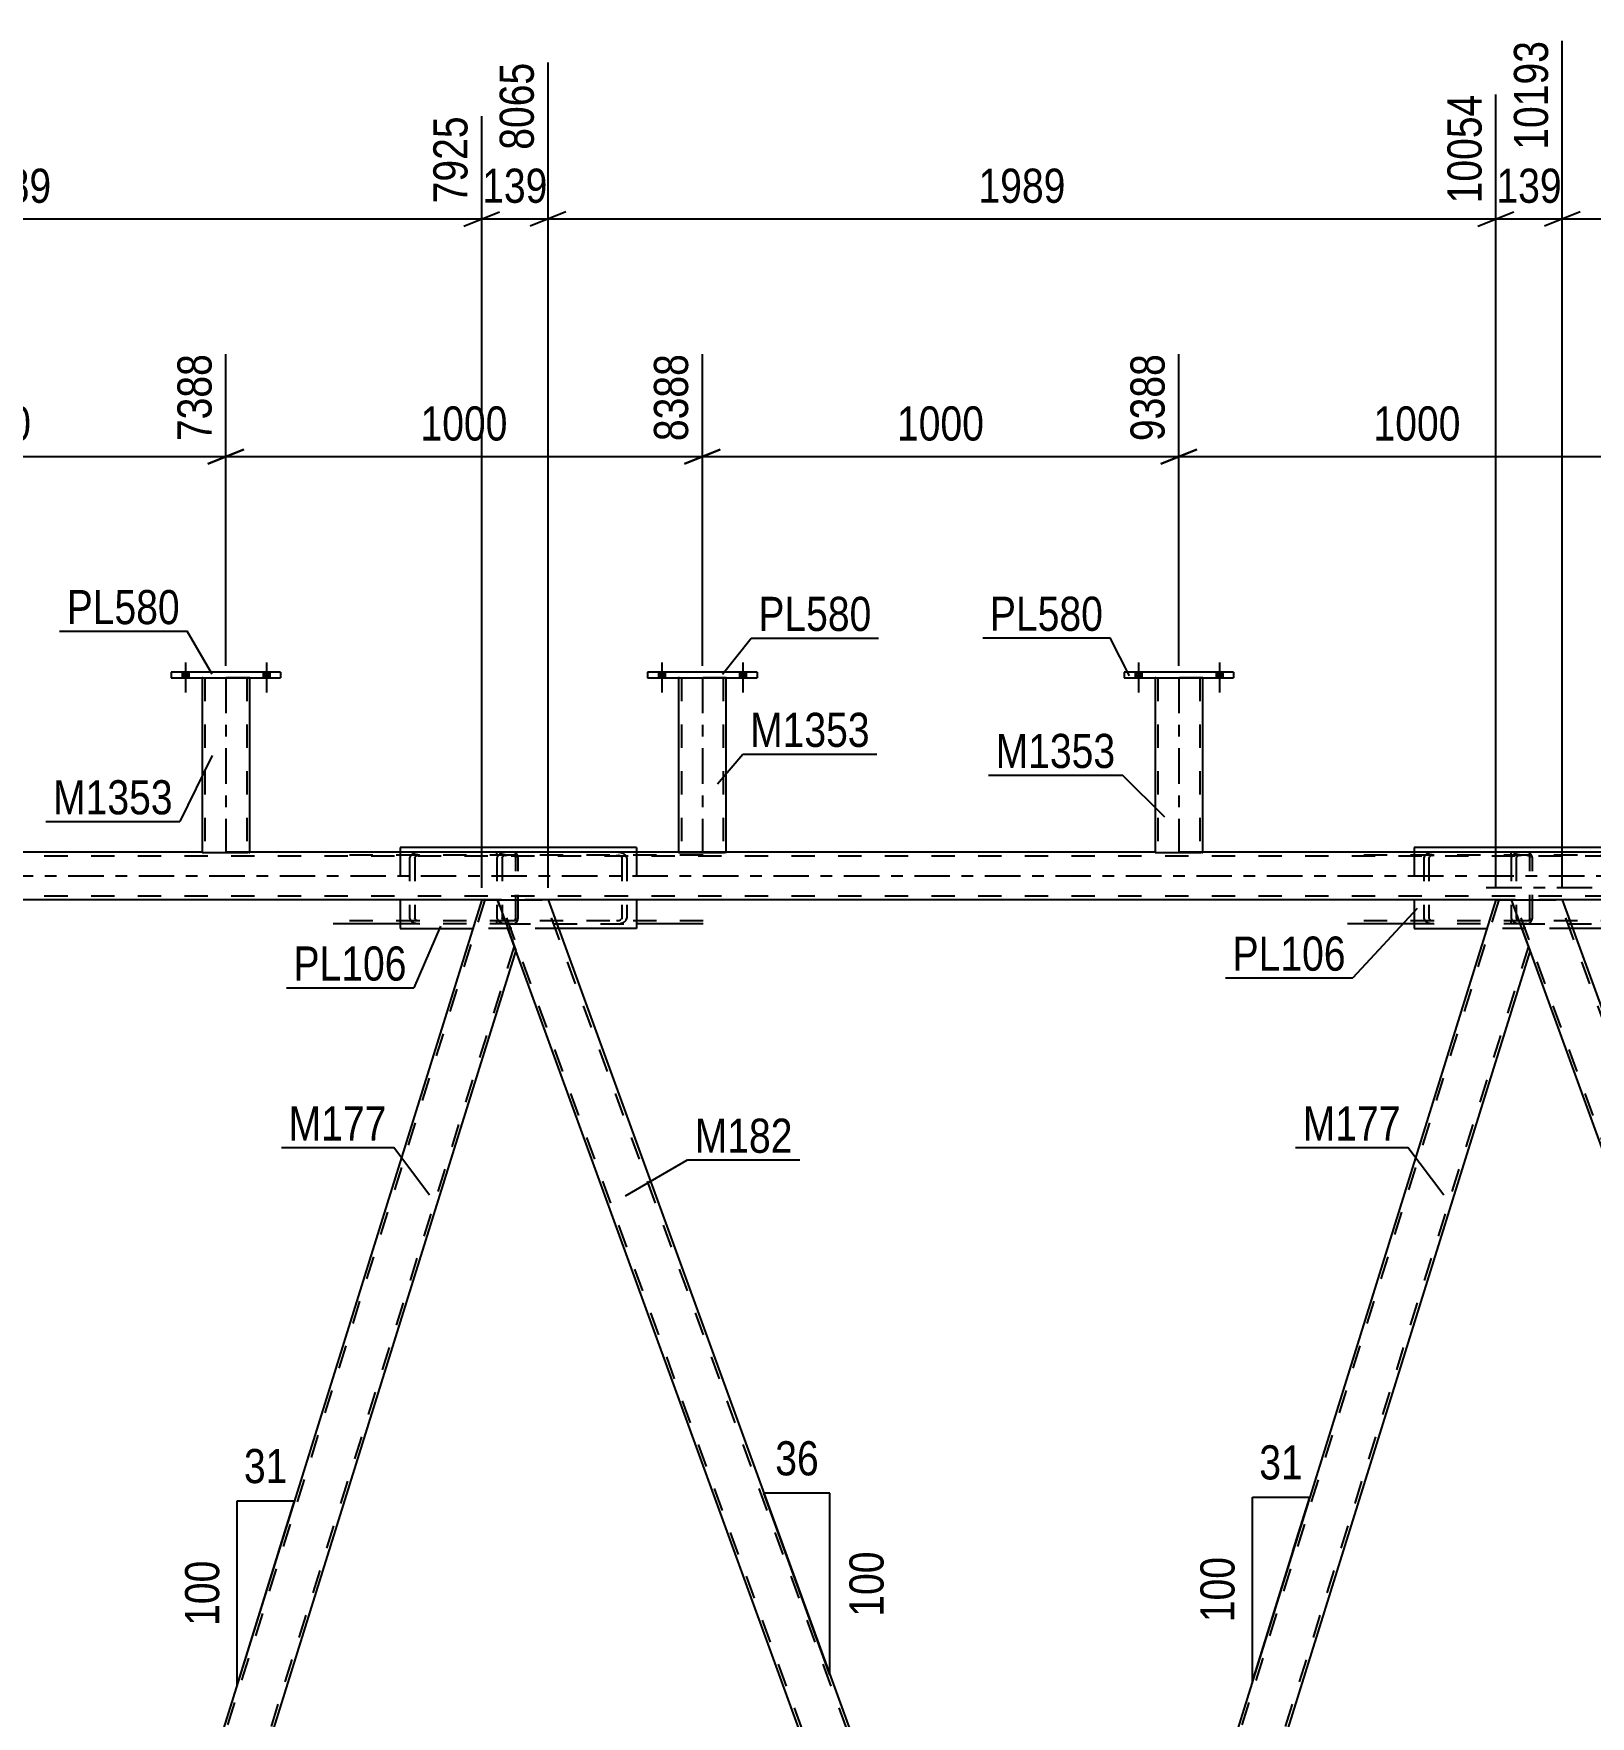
# Model space of a CAD drawing. Header units: millimetres. Extents: x -832 to 357, y -842 to -1.
# Drawn here: x -519.7 to -389, y -722.4 to -581.2 of the extents above; entities that cross this region are included whole.
import ezdxf

# ---------------------------------------------------------------- set-up
doc = ezdxf.new("R2010")
doc.units = ezdxf.units.MM
doc.linetypes.add('DXK_LINE_DOT2', pattern=[3.9198, 1.9599, -1.9599])
doc.linetypes.add('DXK_LINE_DOT3', pattern=[5.9187, 2.979, -0.9799, 0.9799, -0.9799])
doc.styles.add('Arial Narrow', font='ARIALN.TTF', dxfattribs={"height": 0.2})

# ---------------------------------------------------------------- blocks, each defined once
blk = doc.blocks.new('Part-570388851-6454 - 6452')
at = {"color": 7, "linetype": 'DXK_LINE_DOT2'}
for p, q in [((-479.44, -649.92), (-494.54, -649.92)), ((-479.44, -650.16), (-494.54, -650.16)), ((-488.06, -650.22), (-488.13, -650.4)), ((-488.13, -650.4), (-488.13, -655.44)), ((-487.69, -650.4), (-487.66, -650.31)), ((-487.69, -650.4), (-487.69, -655.44)), ((-487.26, -649.92), (-487.59, -649.96)), ((-487.42, -650.18), (-487.26, -650.16)), ((-480.8, -650.16), (-480.8, -649.92)), ((-479.28, -649.96), (-479.44, -649.92)), ((-479.44, -650.16), (-479.36, -650.18)), ((-479.36, -650.18), (-479.29, -650.23)), ((-479.29, -650.23), (-479.24, -650.31)), ((-479.13, -650.06), (-479.28, -649.96)), ((-479.24, -650.31), (-479.22, -650.4)), ((-479.22, -655.44), (-479.22, -650.4)), ((-479.04, -650.22), (-479.13, -650.06)), ((-479.01, -650.4), (-479.04, -650.22)), ((-479.01, -655.44), (-479.01, -650.4)), ((-479.44, -655.68), (-494.54, -655.68)), ((-479.44, -655.92), (-488.93, -655.92)), ((-488.13, -655.44), (-488.06, -655.63)), ((-487.66, -655.54), (-487.69, -655.44)), ((-487.59, -655.89), (-487.26, -655.92)), ((-487.26, -655.68), (-487.42, -655.67)), ((-480.8, -655.92), (-480.8, -655.68)), ((-479.36, -655.67), (-479.44, -655.68)), ((-479.44, -655.92), (-479.28, -655.89)), ((-479.29, -655.61), (-479.36, -655.67)), ((-479.24, -655.54), (-479.29, -655.61)), ((-479.28, -655.89), (-479.13, -655.78)), ((-479.22, -655.44), (-479.24, -655.54)), ((-479.13, -655.78), (-479.04, -655.63)), ((-479.04, -655.63), (-479.01, -655.44))]:
    blk.add_line(p, q, dxfattribs=at)
at = {"color": 2, "linetype": 'Continuous'}
blk.add_line((-488.93, -655.92), (-494.54, -655.92), dxfattribs=at)
at = {"color": 7, "linetype": 'DXK_LINE_DOT2'}
for centre, radius, start, end in [((-487.45, -650.77), 0.817, 99.5223, 138.0732), ((-487.36, -650.59), 0.408, 99.5223, 138.0732), ((-487.45, -655.08), 0.817, 221.9269, 260.4778), ((-487.36, -655.26), 0.408, 221.9269, 260.4778)]:
    blk.add_arc(centre, radius, start, end, dxfattribs=at)
blk = doc.blocks.new('Part-570388851-6491 - 6452')
at = {"color": 2, "linetype": 'Continuous'}
for p, q in [((-395.62, -653.92), (-395.58, -653.92)), ((-395.58, -653.92), (-391.87, -653.92)), ((-391.36, -653.92), (-391.87, -653.92)), ((-391.36, -653.92), (-348.51, -771.67)), ((-351.5, -775.14), (-394.07, -658.17))]:
    blk.add_line(p, q, dxfattribs=at)
at = {"color": 7, "linetype": 'DXK_LINE_DOT2'}
for p, q in [((-394.07, -658.17), (-395.62, -653.92)), ((-351.24, -775.14), (-395.36, -653.92)), ((-347.5, -775.14), (-391.62, -653.92)), ((-391.4, -653.92), (-391.51, -653.92)), ((-391.36, -653.92), (-391.4, -653.92)), ((-347.24, -775.14), (-348.51, -771.67)), ((-351.5, -775.14), (-347.24, -775.14))]:
    blk.add_line(p, q, dxfattribs=at)
blk = doc.blocks.new('Part-570388851-6505 - 6452')
at = {"color": 2, "linetype": 'Continuous'}
for p, q in [((-482.07, -653.92), (-518.77, -771.67)), ((-482.07, -653.92), (-482.03, -653.92)), ((-482.03, -653.92), (-480.75, -653.92)), ((-480.75, -653.92), (-479.21, -658.17)), ((-479.21, -658.17), (-515.67, -775.14)), ((-517.51, -775.14), (-518.77, -771.67))]:
    blk.add_line(p, q, dxfattribs=at)
at = {"color": 7, "linetype": 'DXK_LINE_DOT2'}
for p, q in [((-481.82, -653.92), (-518.64, -772.05)), ((-479.34, -657.8), (-515.92, -775.14)), ((-515.67, -775.14), (-517.51, -775.14))]:
    blk.add_line(p, q, dxfattribs=at)
blk = doc.blocks.new('Part-570388851-6510 - 6452')
at = {"color": 2, "linetype": 'Continuous'}
for p, q in [((-480.75, -653.92), (-480.72, -653.92)), ((-480.72, -653.92), (-477.01, -653.92)), ((-476.5, -653.92), (-477.01, -653.92)), ((-476.5, -653.92), (-433.64, -771.67)), ((-436.63, -775.14), (-479.21, -658.17))]:
    blk.add_line(p, q, dxfattribs=at)
at = {"color": 7, "linetype": 'DXK_LINE_DOT2'}
for p, q in [((-479.21, -658.17), (-480.75, -653.92)), ((-436.38, -775.14), (-480.5, -653.92)), ((-432.63, -775.14), (-476.75, -653.92)), ((-476.54, -653.92), (-476.65, -653.92)), ((-476.5, -653.92), (-476.54, -653.92)), ((-432.38, -775.14), (-433.64, -771.67)), ((-436.63, -775.14), (-432.38, -775.14))]:
    blk.add_line(p, q, dxfattribs=at)
blk = doc.blocks.new('Part-570388851-6515 - 6452')
at = {"color": 2, "linetype": 'Continuous'}
for p, q in [((-396.94, -653.92), (-433.64, -771.67)), ((-396.94, -653.92), (-396.9, -653.92)), ((-396.9, -653.92), (-395.62, -653.92)), ((-394.34, -657.43), (-395.62, -653.92)), ((-394.07, -658.17), (-394.34, -657.43)), ((-394.07, -658.17), (-430.53, -775.14)), ((-432.38, -775.14), (-433.64, -771.67))]:
    blk.add_line(p, q, dxfattribs=at)
at = {"color": 7, "linetype": 'DXK_LINE_DOT2'}
for p, q in [((-396.69, -653.92), (-433.5, -772.05)), ((-394.21, -657.8), (-430.78, -775.14)), ((-394.07, -658.17), (-394.24, -657.71)), ((-430.53, -775.14), (-432.38, -775.14))]:
    blk.add_line(p, q, dxfattribs=at)
blk = doc.blocks.new('Part-570388851-6531 - 6452')
at = {"color": 2, "linetype": 'Continuous'}
for p, q in [((-488.93, -649.52), (-488.93, -649.92)), ((-469.08, -649.52), (-488.93, -649.52)), ((-469.08, -649.52), (-469.08, -649.92)), ((-488.93, -653.92), (-488.93, -656.32)), ((-469.08, -653.92), (-469.08, -656.32)), ((-488.93, -656.32), (-482.82, -656.32)), ((-469.08, -656.32), (-475.62, -656.32))]:
    blk.add_line(p, q, dxfattribs=at)
at = {"color": 7, "linetype": 'DXK_LINE_DOT2'}
for p, q in [((-488.93, -649.92), (-488.93, -653.92)), ((-469.08, -649.92), (-469.08, -653.92)), ((-475.62, -656.32), (-482.82, -656.32))]:
    blk.add_line(p, q, dxfattribs=at)
blk = doc.blocks.new('Part-570388851-6544 - 6452')
at = {"color": 7, "linetype": 'DXK_LINE_DOT2'}
for p, q in [((-480.73, -650.22), (-480.8, -650.4)), ((-480.8, -650.4), (-480.8, -655.44)), ((-480.36, -650.4), (-480.33, -650.31)), ((-480.36, -650.4), (-480.36, -655.44)), ((-479.93, -649.92), (-480.26, -649.96)), ((-480.09, -650.18), (-479.93, -650.16)), ((-463.48, -649.92), (-479.93, -649.92)), ((-463.48, -650.16), (-479.93, -650.16)), ((-470.42, -649.96), (-470.76, -649.92)), ((-470.76, -650.16), (-470.59, -650.18)), ((-470.35, -650.31), (-470.32, -650.4)), ((-470.32, -650.4), (-470.32, -655.44)), ((-469.88, -650.4), (-469.95, -650.22)), ((-469.88, -650.4), (-469.88, -655.44)), ((-480.8, -655.44), (-480.73, -655.63)), ((-480.33, -655.54), (-480.36, -655.44)), ((-480.26, -655.89), (-479.99, -655.92)), ((-479.97, -655.68), (-480.09, -655.67)), ((-479.99, -655.92), (-479.93, -655.92)), ((-479.93, -655.68), (-479.97, -655.68)), ((-463.48, -655.68), (-479.93, -655.68)), ((-479.93, -655.92), (-469.08, -655.92)), ((-470.59, -655.67), (-470.76, -655.68)), ((-470.76, -655.92), (-470.42, -655.89)), ((-470.32, -655.44), (-470.35, -655.54)), ((-469.95, -655.63), (-469.88, -655.44))]:
    blk.add_line(p, q, dxfattribs=at)
at = {"color": 2, "linetype": 'Continuous'}
blk.add_line((-463.48, -655.92), (-469.08, -655.92), dxfattribs=at)
at = {"color": 7, "linetype": 'DXK_LINE_DOT2'}
for centre, radius, start, end in [((-480.12, -650.77), 0.817, 99.5223, 138.0732), ((-480.03, -650.59), 0.408, 99.5223, 138.0732), ((-470.66, -650.59), 0.408, 41.9269, 80.4778), ((-470.56, -650.77), 0.817, 41.9269, 80.4778), ((-480.12, -655.08), 0.817, 221.9269, 260.4778), ((-480.03, -655.26), 0.408, 221.9269, 260.4778), ((-470.66, -655.26), 0.408, 279.5223, 318.0732), ((-470.56, -655.08), 0.817, 279.5223, 318.0732)]:
    blk.add_arc(centre, radius, start, end, dxfattribs=at)
blk = doc.blocks.new('Part-570388851-6545 - 6452')
at = {"color": 7, "linetype": 'DXK_LINE_DOT2'}
for p, q in [((-394.31, -649.92), (-409.4, -649.92)), ((-394.31, -650.16), (-409.4, -650.16)), ((-402.93, -650.22), (-402.99, -650.4)), ((-402.99, -650.4), (-402.99, -655.44)), ((-402.56, -650.4), (-402.52, -650.31)), ((-402.56, -650.4), (-402.56, -655.44)), ((-402.12, -649.92), (-402.46, -649.96)), ((-402.29, -650.18), (-402.12, -650.16)), ((-395.66, -650.16), (-395.66, -649.92)), ((-394.14, -649.96), (-394.31, -649.92)), ((-394.31, -650.16), (-394.23, -650.18)), ((-394.23, -650.18), (-394.15, -650.23)), ((-394.15, -650.23), (-394.11, -650.31)), ((-394, -650.06), (-394.14, -649.96)), ((-394.11, -650.31), (-394.09, -650.4)), ((-394.09, -655.44), (-394.09, -650.4)), ((-393.91, -650.22), (-394, -650.06)), ((-393.87, -650.4), (-393.91, -650.22)), ((-393.87, -655.44), (-393.87, -650.4)), ((-394.31, -655.68), (-409.4, -655.68)), ((-394.31, -655.92), (-403.79, -655.92)), ((-402.99, -655.44), (-402.93, -655.63)), ((-402.52, -655.54), (-402.56, -655.44)), ((-402.46, -655.89), (-402.12, -655.92)), ((-402.12, -655.68), (-402.29, -655.67)), ((-395.66, -655.92), (-395.66, -655.68)), ((-394.23, -655.67), (-394.31, -655.68)), ((-394.31, -655.92), (-394.14, -655.89)), ((-394.15, -655.61), (-394.23, -655.67)), ((-394.11, -655.54), (-394.15, -655.61)), ((-394.14, -655.89), (-394, -655.78)), ((-394.09, -655.44), (-394.11, -655.54)), ((-394, -655.78), (-393.91, -655.63)), ((-393.91, -655.63), (-393.87, -655.44))]:
    blk.add_line(p, q, dxfattribs=at)
at = {"color": 2, "linetype": 'Continuous'}
blk.add_line((-403.79, -655.92), (-409.4, -655.92), dxfattribs=at)
at = {"color": 7, "linetype": 'DXK_LINE_DOT2'}
for centre, radius, start, end in [((-402.32, -650.77), 0.817, 99.5223, 138.0732), ((-402.22, -650.59), 0.408, 99.5223, 138.0732), ((-402.32, -655.08), 0.817, 221.9269, 260.4778), ((-402.22, -655.26), 0.408, 221.9269, 260.4778)]:
    blk.add_arc(centre, radius, start, end, dxfattribs=at)
blk = doc.blocks.new('Part-570388851-6547 - 6452')
at = {"color": 7, "linetype": 'DXK_LINE_DOT2'}
for p, q in [((-395.6, -650.22), (-395.66, -650.4)), ((-395.66, -650.4), (-395.66, -655.44)), ((-395.23, -650.4), (-395.19, -650.31)), ((-395.23, -650.4), (-395.23, -655.44)), ((-394.79, -649.92), (-395.13, -649.96)), ((-394.96, -650.18), (-394.79, -650.16)), ((-378.34, -649.92), (-394.79, -649.92)), ((-378.34, -650.16), (-394.79, -650.16)), ((-385.29, -649.96), (-385.62, -649.92)), ((-385.62, -650.16), (-385.46, -650.18)), ((-385.22, -650.31), (-385.19, -650.4)), ((-385.19, -650.4), (-385.19, -655.44)), ((-384.75, -650.4), (-384.82, -650.22)), ((-384.75, -650.4), (-384.75, -655.44)), ((-395.66, -655.44), (-395.6, -655.63)), ((-395.19, -655.54), (-395.23, -655.44)), ((-395.13, -655.89), (-394.86, -655.92)), ((-394.83, -655.68), (-394.96, -655.67)), ((-394.86, -655.92), (-394.79, -655.92)), ((-394.79, -655.68), (-394.83, -655.68)), ((-378.34, -655.68), (-394.79, -655.68)), ((-394.79, -655.92), (-383.95, -655.92)), ((-385.46, -655.67), (-385.62, -655.68)), ((-385.62, -655.92), (-385.29, -655.89)), ((-385.19, -655.44), (-385.22, -655.54)), ((-384.82, -655.63), (-384.75, -655.44))]:
    blk.add_line(p, q, dxfattribs=at)
at = {"color": 7, "linetype": 'DXK_LINE_DOT3'}
blk.add_line((-382.93, -652.92), (-398.56, -652.92), dxfattribs=at)
at = {"color": 2, "linetype": 'Continuous'}
blk.add_line((-378.34, -655.92), (-383.95, -655.92), dxfattribs=at)
at = {"color": 7, "linetype": 'DXK_LINE_DOT2'}
for centre, radius, start, end in [((-394.99, -650.77), 0.817, 99.5223, 138.0732), ((-394.89, -650.59), 0.408, 99.5223, 138.0732), ((-385.52, -650.59), 0.408, 41.9269, 80.4778), ((-385.42, -650.77), 0.817, 41.9269, 80.4778), ((-394.99, -655.08), 0.817, 221.9269, 260.4778), ((-394.89, -655.26), 0.408, 221.9269, 260.4778), ((-385.52, -655.26), 0.408, 279.5223, 318.0732), ((-385.42, -655.08), 0.817, 279.5223, 318.0732)]:
    blk.add_arc(centre, radius, start, end, dxfattribs=at)
blk = doc.blocks.new('Part-570388851-6558 - 6452')
at = {"color": 2, "linetype": 'Continuous'}
for p, q in [((-565.89, -653.92), (-565.85, -653.92)), ((-565.85, -653.92), (-562.14, -653.92)), ((-561.63, -653.92), (-562.14, -653.92)), ((-561.63, -653.92), (-518.77, -771.67)), ((-521.77, -775.14), (-564.34, -658.17))]:
    blk.add_line(p, q, dxfattribs=at)
at = {"color": 7, "linetype": 'DXK_LINE_DOT2'}
for p, q in [((-564.34, -658.17), (-565.89, -653.92)), ((-521.51, -775.14), (-565.63, -653.92)), ((-517.77, -775.14), (-561.89, -653.92)), ((-561.67, -653.92), (-561.78, -653.92)), ((-561.63, -653.92), (-561.67, -653.92)), ((-517.51, -775.14), (-518.77, -771.67)), ((-521.77, -775.14), (-517.51, -775.14))]:
    blk.add_line(p, q, dxfattribs=at)
blk = doc.blocks.new('Part-570388851-6601 - 6452')
at = {"color": 2, "linetype": 'Continuous'}
for p, q in [((-468.15, -634.8), (-468.15, -635.28)), ((-458.95, -634.8), (-468.15, -634.8)), ((-468.15, -635.28), (-458.95, -635.28)), ((-458.95, -634.8), (-458.95, -635.28))]:
    blk.add_line(p, q, dxfattribs=at)
blk = doc.blocks.new('Part-570388851-6632 - 6452')
at = {"color": 2, "linetype": 'Continuous'}
for p, q in [((-465.55, -635.28), (-465.55, -649.93)), ((-461.55, -649.93), (-461.55, -635.28)), ((-465.55, -649.93), (-462.03, -649.93)), ((-461.59, -649.93), (-462.03, -649.93)), ((-461.59, -649.93), (-461.55, -649.93))]:
    blk.add_line(p, q, dxfattribs=at)
at = {"color": 7, "linetype": 'DXK_LINE_DOT2'}
for p, q in [((-461.55, -635.28), (-465.55, -635.28)), ((-465.31, -635.28), (-465.31, -649.93)), ((-461.79, -635.28), (-461.79, -649.93)), ((-465.31, -649.93), (-465.29, -649.93)), ((-465.29, -649.93), (-465.25, -649.93)), ((-465.25, -649.93), (-465.24, -649.93)), ((-462.03, -649.93), (-461.69, -649.93))]:
    blk.add_line(p, q, dxfattribs=at)
at = {"color": 7, "linetype": 'DXK_LINE_DOT3'}
blk.add_line((-463.55, -635.28), (-463.55, -649.93), dxfattribs=at)
blk = doc.blocks.new('Part-570388851-6883 - 6452')
at = {"color": 7, "linetype": 'DXK_LINE_DOT2'}
for p, q in [((-81.73, -650.24), (-763.31, -650.24)), ((-501.55, -649.92), (-505.55, -649.92)), ((-461.55, -649.92), (-465.55, -649.92)), ((-421.55, -649.92), (-425.55, -649.92)), ((-81.73, -653.6), (-763.31, -653.6)), ((-476.5, -653.92), (-482.07, -653.92)), ((-391.36, -653.92), (-396.94, -653.92))]:
    blk.add_line(p, q, dxfattribs=at)
at = {"color": 2, "linetype": 'Continuous'}
for p, q in [((-505.55, -649.92), (-541.55, -649.92)), ((-465.55, -649.92), (-501.55, -649.92)), ((-425.55, -649.92), (-461.55, -649.92)), ((-385.55, -649.92), (-421.55, -649.92)), ((-482.07, -653.92), (-561.63, -653.92)), ((-396.94, -653.92), (-476.5, -653.92)), ((-311.8, -653.92), (-391.36, -653.92))]:
    blk.add_line(p, q, dxfattribs=at)
at = {"color": 7, "linetype": 'DXK_LINE_DOT3'}
blk.add_line((-81.73, -651.92), (-763.31, -651.92), dxfattribs=at)
blk = doc.blocks.new('Part-570388851-6895 - 6452')
at = {"color": 2, "linetype": 'Continuous'}
for p, q in [((-508.15, -634.8), (-508.15, -635.28)), ((-498.95, -634.8), (-508.15, -634.8)), ((-508.15, -635.28), (-498.95, -635.28)), ((-498.95, -634.8), (-498.95, -635.28))]:
    blk.add_line(p, q, dxfattribs=at)
blk = doc.blocks.new('Bolt-570388851-6991 - 6452')
at = {"linetype": 'Continuous'}
for points in [[(-466.67, -634.8), (-467.23, -634.8), (-467.23, -635.28), (-466.67, -635.28)], [(-466.67, -634.8), (-467.23, -634.8), (-467.23, -635.28), (-466.67, -635.28)], [(-459.87, -634.8), (-460.43, -634.8), (-460.43, -635.28), (-459.87, -635.28)], [(-459.87, -634.8), (-460.43, -634.8), (-460.43, -635.28), (-459.87, -635.28)]]:
    blk.add_hatch(color=1, dxfattribs=at).paths.add_polyline_path(points)
at = {"color": 1, "linetype": 'Continuous'}
for p, q in [((-467.23, -634.8), (-467.23, -635.28)), ((-467.23, -634.8), (-467.23, -635.28)), ((-466.95, -634), (-466.95, -636.52)), ((-466.95, -634), (-466.95, -636.52)), ((-466.67, -634.8), (-466.67, -635.28)), ((-466.67, -634.8), (-466.67, -635.28)), ((-460.43, -634.8), (-460.43, -635.28)), ((-460.43, -634.8), (-460.43, -635.28)), ((-460.15, -634), (-460.15, -636.52)), ((-460.15, -634), (-460.15, -636.52)), ((-459.87, -634.8), (-459.87, -635.28)), ((-459.87, -634.8), (-459.87, -635.28))]:
    blk.add_line(p, q, dxfattribs=at)
blk = doc.blocks.new('Bolt-570388851-6993 - 6452')
at = {"linetype": 'Continuous'}
for points in [[(-426.67, -634.8), (-427.23, -634.8), (-427.23, -635.28), (-426.67, -635.28)], [(-426.67, -634.8), (-427.23, -634.8), (-427.23, -635.28), (-426.67, -635.28)], [(-419.87, -634.8), (-420.43, -634.8), (-420.43, -635.28), (-419.87, -635.28)], [(-419.87, -634.8), (-420.43, -634.8), (-420.43, -635.28), (-419.87, -635.28)]]:
    blk.add_hatch(color=1, dxfattribs=at).paths.add_polyline_path(points)
at = {"color": 1, "linetype": 'Continuous'}
for p, q in [((-427.23, -634.8), (-427.23, -635.28)), ((-427.23, -634.8), (-427.23, -635.28)), ((-426.95, -634), (-426.95, -636.52)), ((-426.95, -634), (-426.95, -636.52)), ((-426.67, -634.8), (-426.67, -635.28)), ((-426.67, -634.8), (-426.67, -635.28)), ((-420.43, -634.8), (-420.43, -635.28)), ((-420.43, -634.8), (-420.43, -635.28)), ((-420.15, -634), (-420.15, -636.52)), ((-420.15, -634), (-420.15, -636.52)), ((-419.87, -634.8), (-419.87, -635.28)), ((-419.87, -634.8), (-419.87, -635.28))]:
    blk.add_line(p, q, dxfattribs=at)
blk = doc.blocks.new('Bolt-570388851-7001 - 6452')
at = {"linetype": 'Continuous'}
for points in [[(-506.67, -634.8), (-507.23, -634.8), (-507.23, -635.28), (-506.67, -635.28)], [(-506.67, -634.8), (-507.23, -634.8), (-507.23, -635.28), (-506.67, -635.28)], [(-499.87, -634.8), (-500.43, -634.8), (-500.43, -635.28), (-499.87, -635.28)], [(-499.87, -634.8), (-500.43, -634.8), (-500.43, -635.28), (-499.87, -635.28)]]:
    blk.add_hatch(color=1, dxfattribs=at).paths.add_polyline_path(points)
at = {"color": 1, "linetype": 'Continuous'}
for p, q in [((-507.23, -634.8), (-507.23, -635.28)), ((-507.23, -634.8), (-507.23, -635.28)), ((-506.95, -634), (-506.95, -636.52)), ((-506.95, -634), (-506.95, -636.52)), ((-506.67, -634.8), (-506.67, -635.28)), ((-506.67, -634.8), (-506.67, -635.28)), ((-500.43, -634.8), (-500.43, -635.28)), ((-500.43, -634.8), (-500.43, -635.28)), ((-500.15, -634), (-500.15, -636.52)), ((-500.15, -634), (-500.15, -636.52)), ((-499.87, -634.8), (-499.87, -635.28)), ((-499.87, -634.8), (-499.87, -635.28))]:
    blk.add_line(p, q, dxfattribs=at)
blk = doc.blocks.new('Part-570388851-7047 - 6452')
at = {"color": 2, "linetype": 'Continuous'}
for p, q in [((-505.55, -635.28), (-505.55, -649.93)), ((-501.55, -649.93), (-501.55, -635.28)), ((-505.55, -649.93), (-502.03, -649.93)), ((-501.59, -649.93), (-502.03, -649.93)), ((-501.59, -649.93), (-501.55, -649.93))]:
    blk.add_line(p, q, dxfattribs=at)
at = {"color": 7, "linetype": 'DXK_LINE_DOT2'}
for p, q in [((-501.55, -635.28), (-505.55, -635.28)), ((-505.31, -635.28), (-505.31, -649.93)), ((-501.79, -635.28), (-501.79, -649.93)), ((-505.31, -649.93), (-505.29, -649.93)), ((-505.29, -649.93), (-505.25, -649.93)), ((-505.25, -649.93), (-505.24, -649.93)), ((-502.03, -649.93), (-501.69, -649.93))]:
    blk.add_line(p, q, dxfattribs=at)
at = {"color": 7, "linetype": 'DXK_LINE_DOT3'}
blk.add_line((-503.55, -635.28), (-503.55, -649.93), dxfattribs=at)
blk = doc.blocks.new('Part-570388851-7100 - 6452')
at = {"color": 2, "linetype": 'Continuous'}
for p, q in [((-425.55, -635.28), (-425.55, -649.93)), ((-421.55, -649.93), (-421.55, -635.28)), ((-425.55, -649.93), (-422.03, -649.93)), ((-421.59, -649.93), (-422.03, -649.93)), ((-421.59, -649.93), (-421.55, -649.93))]:
    blk.add_line(p, q, dxfattribs=at)
at = {"color": 7, "linetype": 'DXK_LINE_DOT2'}
for p, q in [((-421.55, -635.28), (-425.55, -635.28)), ((-425.31, -635.28), (-425.31, -649.93)), ((-421.79, -635.28), (-421.79, -649.93)), ((-425.31, -649.93), (-425.29, -649.93)), ((-425.29, -649.93), (-425.25, -649.93)), ((-425.25, -649.93), (-425.24, -649.93)), ((-422.03, -649.93), (-421.69, -649.93))]:
    blk.add_line(p, q, dxfattribs=at)
at = {"color": 7, "linetype": 'DXK_LINE_DOT3'}
blk.add_line((-423.55, -635.28), (-423.55, -649.93), dxfattribs=at)
blk = doc.blocks.new('Part-570388851-7106 - 6452')
at = {"color": 2, "linetype": 'Continuous'}
for p, q in [((-403.79, -649.52), (-403.79, -649.92)), ((-385.55, -649.52), (-403.79, -649.52)), ((-403.79, -653.92), (-403.79, -656.32)), ((-383.95, -653.92), (-383.95, -656.32)), ((-403.79, -656.32), (-397.69, -656.32)), ((-383.95, -656.32), (-390.49, -656.32))]:
    blk.add_line(p, q, dxfattribs=at)
at = {"color": 7, "linetype": 'DXK_LINE_DOT2'}
for p, q in [((-383.95, -649.52), (-385.55, -649.52)), ((-383.95, -649.52), (-383.95, -653.92)), ((-403.79, -649.92), (-403.79, -653.92)), ((-390.49, -656.32), (-397.69, -656.32))]:
    blk.add_line(p, q, dxfattribs=at)
blk = doc.blocks.new('Part-570388851-7111 - 6452')
at = {"color": 2, "linetype": 'Continuous'}
for p, q in [((-428.15, -634.8), (-428.15, -635.28)), ((-418.95, -634.8), (-428.15, -634.8)), ((-428.15, -635.28), (-418.95, -635.28)), ((-418.95, -634.8), (-418.95, -635.28))]:
    blk.add_line(p, q, dxfattribs=at)
blk = doc.blocks.new('StraightDimension-570388851-7731 - 6452')
at = {"color": 7, "linetype": 'Continuous'}
for p, q in [((-391.36, -652.92), (-391.36, -581.83)), ((-396.94, -652.92), (-396.94, -586.33)), ((-398.44, -597.37), (-395.44, -596.17)), ((-396.94, -596.77), (-391.36, -596.77)), ((-389.86, -596.17), (-392.86, -597.37))]:
    blk.add_line(p, q, dxfattribs=at)
at = {"color": 0}
blk.add_wipeout([(-390.81, -596.02), (-390.81, -591.82), (-397.49, -591.82), (-397.49, -596.02)], dxfattribs=at)
at = {"color": 3, "style": 'Arial Narrow'}
blk.add_text('139', height=2.863, dxfattribs=at).set_placement((-396.89, -595.42))
at = {"color": 0, "linetype": 'Continuous'}
blk.add_wipeout([(-391.96, -581.23), (-396.16, -581.23), (-396.16, -591.57), (-391.96, -591.57)], dxfattribs=at)
at = {"color": 3, "linetype": 'Continuous', "style": 'Arial Narrow'}
blk.add_text('10193', height=2.863, rotation=90.0002, dxfattribs=at).set_placement((-392.56, -590.97))
blk = doc.blocks.new('StraightDimension-570388851-7277 - 6452')
at = {"color": 7, "linetype": 'Continuous'}
for p, q in [((-543.55, -634.28), (-543.55, -608.11)), ((-503.55, -634.28), (-503.55, -608.11)), ((-542.05, -616.12), (-545.05, -617.32)), ((-543.55, -616.72), (-503.55, -616.72)), ((-505.05, -617.32), (-502.05, -616.12))]:
    blk.add_line(p, q, dxfattribs=at)
at = {"color": 0}
blk.add_wipeout([(-519.29, -615.97), (-519.29, -611.77), (-527.81, -611.77), (-527.81, -615.97)], dxfattribs=at)
at = {"color": 3, "style": 'Arial Narrow'}
blk.add_text('1000', height=2.863, dxfattribs=at).set_placement((-527.21, -615.37))
at = {"color": 0, "linetype": 'Continuous'}
blk.add_wipeout([(-504.15, -607.51), (-508.35, -607.51), (-508.35, -616.02), (-504.15, -616.02)], dxfattribs=at)
at = {"color": 3, "linetype": 'Continuous', "style": 'Arial Narrow'}
blk.add_text('7388', height=2.863, rotation=90.0002, dxfattribs=at).set_placement((-504.75, -615.42))
blk = doc.blocks.new('StraightDimension-570388851-7285 - 6452')
at = {"color": 7, "linetype": 'Continuous'}
for p, q in [((-503.55, -634.28), (-503.55, -608.11)), ((-463.55, -634.28), (-463.55, -608.11)), ((-502.05, -616.12), (-505.05, -617.32)), ((-503.55, -616.72), (-463.55, -616.72)), ((-465.05, -617.32), (-462.05, -616.12))]:
    blk.add_line(p, q, dxfattribs=at)
at = {"color": 0}
blk.add_wipeout([(-479.29, -615.97), (-479.29, -611.77), (-487.81, -611.77), (-487.81, -615.97)], dxfattribs=at)
at = {"color": 3, "style": 'Arial Narrow'}
blk.add_text('1000', height=2.863, dxfattribs=at).set_placement((-487.21, -615.37))
at = {"color": 0, "linetype": 'Continuous'}
blk.add_wipeout([(-464.15, -607.51), (-468.35, -607.51), (-468.35, -616.02), (-464.15, -616.02)], dxfattribs=at)
at = {"color": 3, "linetype": 'Continuous', "style": 'Arial Narrow'}
blk.add_text('8388', height=2.863, rotation=90.0002, dxfattribs=at).set_placement((-464.75, -615.42))
blk = doc.blocks.new('StraightDimension-570388851-7292 - 6452')
at = {"color": 7, "linetype": 'Continuous'}
for p, q in [((-463.55, -634.28), (-463.55, -608.11)), ((-423.55, -634.28), (-423.55, -608.11)), ((-462.05, -616.12), (-465.05, -617.32)), ((-463.55, -616.72), (-423.55, -616.72)), ((-425.05, -617.32), (-422.05, -616.12))]:
    blk.add_line(p, q, dxfattribs=at)
at = {"color": 0}
blk.add_wipeout([(-439.29, -615.97), (-439.29, -611.77), (-447.81, -611.77), (-447.81, -615.97)], dxfattribs=at)
at = {"color": 3, "style": 'Arial Narrow'}
blk.add_text('1000', height=2.863, dxfattribs=at).set_placement((-447.21, -615.37))
at = {"color": 0, "linetype": 'Continuous'}
blk.add_wipeout([(-424.15, -607.51), (-428.35, -607.51), (-428.35, -616.02), (-424.15, -616.02)], dxfattribs=at)
at = {"color": 3, "linetype": 'Continuous', "style": 'Arial Narrow'}
blk.add_text('9388', height=2.863, rotation=90.0002, dxfattribs=at).set_placement((-424.75, -615.42))
blk = doc.blocks.new('StraightDimension-570388851-7299 - 6452')
at = {"color": 7, "linetype": 'Continuous'}
for p, q in [((-383.55, -634.28), (-383.55, -606.28)), ((-423.55, -634.28), (-423.55, -608.11)), ((-422.05, -616.12), (-425.05, -617.32)), ((-423.55, -616.72), (-383.55, -616.72)), ((-385.05, -617.32), (-382.05, -616.12))]:
    blk.add_line(p, q, dxfattribs=at)
at = {"color": 0}
blk.add_wipeout([(-399.29, -615.97), (-399.29, -611.77), (-407.81, -611.77), (-407.81, -615.97)], dxfattribs=at)
at = {"color": 3, "style": 'Arial Narrow'}
blk.add_text('1000', height=2.863, dxfattribs=at).set_placement((-407.21, -615.37))
at = {"color": 0, "linetype": 'Continuous'}
blk.add_wipeout([(-384.15, -605.68), (-388.35, -605.68), (-388.35, -616.02), (-384.15, -616.02)], dxfattribs=at)
at = {"color": 3, "linetype": 'Continuous', "style": 'Arial Narrow'}
blk.add_text('10388', height=2.863, rotation=90.0002, dxfattribs=at).set_placement((-384.75, -615.42))
blk = doc.blocks.new('AngleDimension-570388851-7528 - 6452')
at = {"color": 7, "linetype": 'Continuous'}
for p, q in [((-502.61, -704.36), (-497.79, -704.36)), ((-502.61, -719.83), (-497.79, -704.36)), ((-502.61, -719.83), (-502.61, -704.36)), ((-499.11, -708.58), (-497.79, -704.36))]:
    blk.add_line(p, q, dxfattribs=at)
at = {"color": 0}
for points in [[(-497.78, -703.46), (-497.78, -699.26), (-502.63, -699.26), (-502.63, -703.46)], [(-503.51, -708.75), (-507.71, -708.75), (-507.71, -715.44), (-503.51, -715.44)]]:
    blk.add_wipeout(points, dxfattribs=at)
at = {"color": 3, "style": 'Arial Narrow'}
blk.add_text('31', height=2.863, dxfattribs=at).set_placement((-502.03, -702.86))
blk.add_text('100', height=2.863, rotation=90.0002, dxfattribs=at).set_placement((-504.11, -714.84))
blk = doc.blocks.new('AngleDimension-570388851-7542 - 6452')
at = {"color": 7, "linetype": 'Continuous'}
for p, q in [((-458.31, -703.91), (-458.38, -703.71)), ((-452.84, -703.71), (-458.38, -703.71)), ((-452.84, -718.94), (-458.38, -703.71)), ((-452.84, -718.94), (-452.84, -703.71))]:
    blk.add_line(p, q, dxfattribs=at)
at = {"color": 0}
for points in [[(-453.18, -702.81), (-453.18, -698.61), (-458.03, -698.61), (-458.03, -702.81)], [(-447.74, -707.98), (-451.94, -707.98), (-451.94, -714.67), (-447.74, -714.67)]]:
    blk.add_wipeout(points, dxfattribs=at)
at = {"color": 3, "style": 'Arial Narrow'}
blk.add_text('36', height=2.863, dxfattribs=at).set_placement((-457.43, -702.21))
blk.add_text('100', height=2.863, rotation=90.0002, dxfattribs=at).set_placement((-448.34, -714.07))
blk = doc.blocks.new('AngleDimension-570388851-7556 - 6452')
at = {"color": 7, "linetype": 'Continuous'}
for p, q in [((-417.38, -704.05), (-412.56, -704.05)), ((-417.38, -719.52), (-412.56, -704.05)), ((-417.38, -719.52), (-417.38, -704.05)), ((-413.98, -708.58), (-412.56, -704.05))]:
    blk.add_line(p, q, dxfattribs=at)
at = {"color": 0}
for points in [[(-412.55, -703.15), (-412.55, -698.95), (-417.4, -698.95), (-417.4, -703.15)], [(-418.28, -708.44), (-422.48, -708.44), (-422.48, -715.13), (-418.28, -715.13)]]:
    blk.add_wipeout(points, dxfattribs=at)
at = {"color": 3, "style": 'Arial Narrow'}
blk.add_text('31', height=2.863, dxfattribs=at).set_placement((-416.8, -702.55))
blk.add_text('100', height=2.863, rotation=90.0002, dxfattribs=at).set_placement((-418.88, -714.53))
blk = doc.blocks.new('StraightDimension-570388851-7693 - 6452')
at = {"color": 7, "linetype": 'Continuous'}
for p, q in [((-476.5, -652.92), (-476.5, -583.66)), ((-482.07, -652.92), (-482.07, -588.16)), ((-483.57, -597.37), (-480.57, -596.17)), ((-482.07, -596.77), (-476.5, -596.77)), ((-475, -596.17), (-478, -597.37))]:
    blk.add_line(p, q, dxfattribs=at)
at = {"color": 0}
blk.add_wipeout([(-475.94, -596.02), (-475.94, -591.82), (-482.63, -591.82), (-482.63, -596.02)], dxfattribs=at)
at = {"color": 3, "style": 'Arial Narrow'}
blk.add_text('139', height=2.863, dxfattribs=at).set_placement((-482.03, -595.42))
at = {"color": 0, "linetype": 'Continuous'}
blk.add_wipeout([(-477.1, -583.06), (-481.3, -583.06), (-481.3, -591.57), (-477.1, -591.57)], dxfattribs=at)
at = {"color": 3, "linetype": 'Continuous', "style": 'Arial Narrow'}
blk.add_text('8065', height=2.863, rotation=90.0002, dxfattribs=at).set_placement((-477.7, -590.97))
blk = doc.blocks.new('StraightDimension-570388851-7647 - 6452')
at = {"color": 7, "linetype": 'Continuous'}
for p, q in [((-561.63, -652.92), (-561.63, -583.66)), ((-482.07, -652.92), (-482.07, -588.16)), ((-560.13, -596.17), (-563.13, -597.37)), ((-561.63, -596.77), (-482.07, -596.77)), ((-483.57, -597.37), (-480.57, -596.17))]:
    blk.add_line(p, q, dxfattribs=at)
at = {"color": 0}
blk.add_wipeout([(-517.6, -596.02), (-517.6, -591.82), (-526.11, -591.82), (-526.11, -596.02)], dxfattribs=at)
at = {"color": 3, "style": 'Arial Narrow'}
blk.add_text('1989', height=2.863, dxfattribs=at).set_placement((-525.51, -595.42))
at = {"color": 0, "linetype": 'Continuous'}
blk.add_wipeout([(-482.67, -587.56), (-486.87, -587.56), (-486.87, -596.07), (-482.67, -596.07)], dxfattribs=at)
at = {"color": 3, "linetype": 'Continuous', "style": 'Arial Narrow'}
blk.add_text('7925', height=2.863, rotation=90.0002, dxfattribs=at).set_placement((-483.27, -595.47))
blk = doc.blocks.new('StraightDimension-570388851-7712 - 6452')
at = {"color": 7, "linetype": 'Continuous'}
for p, q in [((-476.5, -652.92), (-476.5, -583.66)), ((-396.94, -652.92), (-396.94, -586.33)), ((-475, -596.17), (-478, -597.37)), ((-476.5, -596.77), (-396.94, -596.77)), ((-398.44, -597.37), (-395.44, -596.17))]:
    blk.add_line(p, q, dxfattribs=at)
at = {"color": 0}
blk.add_wipeout([(-432.46, -596.02), (-432.46, -591.82), (-440.97, -591.82), (-440.97, -596.02)], dxfattribs=at)
at = {"color": 3, "style": 'Arial Narrow'}
blk.add_text('1989', height=2.863, dxfattribs=at).set_placement((-440.37, -595.42))
at = {"color": 0, "linetype": 'Continuous'}
blk.add_wipeout([(-397.54, -585.73), (-401.74, -585.73), (-401.74, -596.07), (-397.54, -596.07)], dxfattribs=at)
at = {"color": 3, "linetype": 'Continuous', "style": 'Arial Narrow'}
blk.add_text('10054', height=2.863, rotation=90.0002, dxfattribs=at).set_placement((-398.14, -595.47))
blk = doc.blocks.new('StraightDimension-570388851-7750 - 6452')
at = {"color": 7, "linetype": 'Continuous'}
for p, q in [((-391.36, -652.92), (-391.36, -581.83)), ((-311.8, -652.92), (-311.8, -586.33)), ((-389.86, -596.17), (-392.86, -597.37)), ((-391.36, -596.77), (-311.8, -596.77)), ((-313.3, -597.37), (-310.3, -596.17))]:
    blk.add_line(p, q, dxfattribs=at)
at = {"color": 0}
blk.add_wipeout([(-347.33, -596.02), (-347.33, -591.82), (-355.84, -591.82), (-355.84, -596.02)], dxfattribs=at)
at = {"color": 3, "style": 'Arial Narrow'}
blk.add_text('1989', height=2.863, dxfattribs=at).set_placement((-355.24, -595.42))
at = {"color": 0, "linetype": 'Continuous'}
blk.add_wipeout([(-312.4, -585.73), (-316.6, -585.73), (-316.6, -596.07), (-312.4, -596.07)], dxfattribs=at)
at = {"color": 3, "linetype": 'Continuous', "style": 'Arial Narrow'}
blk.add_text('12182', height=2.863, rotation=90.0002, dxfattribs=at).set_placement((-313, -595.47))
blk = doc.blocks.new('Mark-570388851-6628 - 6452')
at = {"color": 0}
blk.add_wipeout([(-449.49, -641.08), (-449.49, -638.08), (-459.54, -638.08), (-459.54, -641.08)], dxfattribs=at)
blk.add_wipeout([(-449.49, -641.08), (-449.49, -638.08), (-459.54, -638.08), (-459.54, -641.08)], dxfattribs=at)
at = {"color": 30, "linetype": 'Continuous'}
for p, q in [((-462.28, -644.19), (-460.14, -641.68)), ((-460.14, -641.68), (-448.89, -641.68))]:
    blk.add_line(p, q, dxfattribs=at)
at = {"color": 3, "style": 'Arial Narrow'}
blk.add_text('M1353', height=2.863, dxfattribs=at).set_placement((-459.54, -641.08))
blk = doc.blocks.new('Mark-570388851-6501 - 6452')
at = {"color": 0}
blk.add_wipeout([(-490.06, -674.11), (-490.06, -671.11), (-498.28, -671.11), (-498.28, -674.11)], dxfattribs=at)
blk.add_wipeout([(-490.06, -674.11), (-490.06, -671.11), (-498.28, -671.11), (-498.28, -674.11)], dxfattribs=at)
at = {"color": 30, "linetype": 'Continuous'}
for p in [(-498.88, -674.71), (-486.45, -678.7)]:
    blk.add_line(p, (-489.46, -674.71), dxfattribs=at)
at = {"color": 3, "style": 'Arial Narrow'}
blk.add_text('M177', height=2.863, dxfattribs=at).set_placement((-498.28, -674.11))
blk = doc.blocks.new('Mark-570388851-6506 - 6452')
at = {"color": 0}
blk.add_wipeout([(-455.97, -675.14), (-455.97, -672.14), (-464.19, -672.14), (-464.19, -675.14)], dxfattribs=at)
blk.add_wipeout([(-455.97, -675.14), (-455.97, -672.14), (-464.19, -672.14), (-464.19, -675.14)], dxfattribs=at)
at = {"color": 30, "linetype": 'Continuous'}
for p, q in [((-469.99, -678.74), (-464.79, -675.74)), ((-464.79, -675.74), (-455.37, -675.74))]:
    blk.add_line(p, q, dxfattribs=at)
at = {"color": 3, "style": 'Arial Narrow'}
blk.add_text('M182', height=2.863, dxfattribs=at).set_placement((-464.19, -675.14))
blk = doc.blocks.new('Mark-570388851-6511 - 6452')
at = {"color": 0}
blk.add_wipeout([(-404.92, -674.11), (-404.92, -671.11), (-413.15, -671.11), (-413.15, -674.11)], dxfattribs=at)
blk.add_wipeout([(-404.92, -674.11), (-404.92, -671.11), (-413.15, -671.11), (-413.15, -674.11)], dxfattribs=at)
at = {"color": 30, "linetype": 'Continuous'}
for p in [(-413.75, -674.71), (-401.32, -678.7)]:
    blk.add_line(p, (-404.32, -674.71), dxfattribs=at)
at = {"color": 3, "style": 'Arial Narrow'}
blk.add_text('M177', height=2.863, dxfattribs=at).set_placement((-413.15, -674.11))
blk = doc.blocks.new('Mark-570388851-6527 - 6452')
at = {"color": 0}
blk.add_wipeout([(-488.36, -660.69), (-488.36, -657.69), (-497.87, -657.69), (-497.87, -660.69)], dxfattribs=at)
blk.add_wipeout([(-488.36, -660.69), (-488.36, -657.69), (-497.87, -657.69), (-497.87, -660.69)], dxfattribs=at)
at = {"color": 30, "linetype": 'Continuous'}
for p in [(-485.53, -656.11), (-498.47, -661.29)]:
    blk.add_line(p, (-487.76, -661.29), dxfattribs=at)
at = {"color": 3, "style": 'Arial Narrow'}
blk.add_text('PL106', height=2.863, dxfattribs=at).set_placement((-497.87, -660.69))
blk = doc.blocks.new('Mark-570388851-6597 - 6452')
at = {"color": 0}
blk.add_wipeout([(-449.35, -631.35), (-449.35, -628.35), (-458.85, -628.35), (-458.85, -631.35)], dxfattribs=at)
blk.add_wipeout([(-449.35, -631.35), (-449.35, -628.35), (-458.85, -628.35), (-458.85, -631.35)], dxfattribs=at)
at = {"color": 30, "linetype": 'Continuous'}
for p, q in [((-461.87, -634.98), (-459.45, -631.95)), ((-459.45, -631.95), (-448.75, -631.95))]:
    blk.add_line(p, q, dxfattribs=at)
at = {"color": 3, "style": 'Arial Narrow'}
blk.add_text('PL580', height=2.863, dxfattribs=at).set_placement((-458.85, -631.35))
blk = doc.blocks.new('Mark-570388851-6891 - 6452')
at = {"color": 0}
blk.add_wipeout([(-507.41, -630.78), (-507.41, -627.78), (-516.91, -627.78), (-516.91, -630.78)], dxfattribs=at)
blk.add_wipeout([(-507.41, -630.78), (-507.41, -627.78), (-516.91, -627.78), (-516.91, -630.78)], dxfattribs=at)
at = {"color": 30, "linetype": 'Continuous'}
for p in [(-517.51, -631.38), (-504.69, -634.98)]:
    blk.add_line(p, (-506.81, -631.38), dxfattribs=at)
at = {"color": 3, "style": 'Arial Narrow'}
blk.add_text('PL580', height=2.863, dxfattribs=at).set_placement((-516.91, -630.78))
blk = doc.blocks.new('Mark-570388851-7043 - 6452')
at = {"color": 0}
blk.add_wipeout([(-508, -646.74), (-508, -643.74), (-518.05, -643.74), (-518.05, -646.74)], dxfattribs=at)
blk.add_wipeout([(-508, -646.74), (-508, -643.74), (-518.05, -643.74), (-518.05, -646.74)], dxfattribs=at)
at = {"color": 30, "linetype": 'Continuous'}
for p in [(-504.7, -641.79), (-518.65, -647.34)]:
    blk.add_line(p, (-507.4, -647.34), dxfattribs=at)
at = {"color": 3, "style": 'Arial Narrow'}
blk.add_text('M1353', height=2.863, dxfattribs=at).set_placement((-518.05, -646.74))
blk = doc.blocks.new('Mark-570388851-7096 - 6452')
at = {"color": 0}
blk.add_wipeout([(-428.87, -642.85), (-428.87, -639.85), (-438.93, -639.85), (-438.93, -642.85)], dxfattribs=at)
blk.add_wipeout([(-428.87, -642.85), (-428.87, -639.85), (-438.93, -639.85), (-438.93, -642.85)], dxfattribs=at)
at = {"color": 30, "linetype": 'Continuous'}
for p in [(-439.53, -643.45), (-424.74, -646.99)]:
    blk.add_line(p, (-428.27, -643.45), dxfattribs=at)
at = {"color": 3, "style": 'Arial Narrow'}
blk.add_text('M1353', height=2.863, dxfattribs=at).set_placement((-438.93, -642.85))
blk = doc.blocks.new('Mark-570388851-7102 - 6452')
at = {"color": 0}
blk.add_wipeout([(-409.54, -659.86), (-409.54, -656.86), (-419.04, -656.86), (-419.04, -659.86)], dxfattribs=at)
blk.add_wipeout([(-409.54, -659.86), (-409.54, -656.86), (-419.04, -656.86), (-419.04, -659.86)], dxfattribs=at)
at = {"color": 30, "linetype": 'Continuous'}
for p in [(-403.55, -654.65), (-419.64, -660.46)]:
    blk.add_line(p, (-408.94, -660.46), dxfattribs=at)
at = {"color": 3, "style": 'Arial Narrow'}
blk.add_text('PL106', height=2.863, dxfattribs=at).set_placement((-419.04, -659.86))
blk = doc.blocks.new('Mark-570388851-7107 - 6452')
at = {"color": 0}
blk.add_wipeout([(-429.91, -631.34), (-429.91, -628.34), (-439.41, -628.34), (-439.41, -631.34)], dxfattribs=at)
blk.add_wipeout([(-429.91, -631.34), (-429.91, -628.34), (-439.41, -628.34), (-439.41, -631.34)], dxfattribs=at)
at = {"color": 30, "linetype": 'Continuous'}
for p in [(-440.01, -631.94), (-427.69, -635.12)]:
    blk.add_line(p, (-429.31, -631.94), dxfattribs=at)
at = {"color": 3, "style": 'Arial Narrow'}
blk.add_text('PL580', height=2.863, dxfattribs=at).set_placement((-439.41, -631.34))

msp = doc.modelspace()

# ---------------------------------------------------------------- block references
for name in ['Part-570388851-6895 - 6452', 'Bolt-570388851-7001 - 6452', 'Part-570388851-7047 - 6452', 'Part-570388851-6601 - 6452', 'Bolt-570388851-6991 - 6452', 'Part-570388851-6632 - 6452', 'Part-570388851-7111 - 6452', 'Bolt-570388851-6993 - 6452', 'Part-570388851-7100 - 6452', 'Part-570388851-6531 - 6452', 'Part-570388851-7106 - 6452', 'Part-570388851-6883 - 6452', 'Part-570388851-6454 - 6452', 'Part-570388851-6544 - 6452', 'Part-570388851-6545 - 6452', 'Part-570388851-6547 - 6452', 'Part-570388851-6558 - 6452', 'Part-570388851-6505 - 6452', 'Part-570388851-6510 - 6452', 'Part-570388851-6515 - 6452', 'Part-570388851-6491 - 6452']:
    msp.add_blockref(name, (0, 0))

# ---------------------------------------------------------------- next in the draw order: block references
for name in ['StraightDimension-570388851-7731 - 6452', 'StraightDimension-570388851-7277 - 6452', 'Mark-570388851-7102 - 6452', 'Mark-570388851-6527 - 6452', 'Mark-570388851-6501 - 6452', 'Mark-570388851-6511 - 6452', 'Mark-570388851-6506 - 6452', 'AngleDimension-570388851-7542 - 6452', 'AngleDimension-570388851-7556 - 6452', 'AngleDimension-570388851-7528 - 6452']:
    msp.add_blockref(name, (0, 0))

# ---------------------------------------------------------------- next in the draw order: block references
msp.add_blockref('StraightDimension-570388851-7285 - 6452', (0, 0))

# ---------------------------------------------------------------- next in the draw order: block references
for name in ['StraightDimension-570388851-7693 - 6452', 'StraightDimension-570388851-7292 - 6452']:
    msp.add_blockref(name, (0, 0))

# ---------------------------------------------------------------- next in the draw order: block references
for name in ['StraightDimension-570388851-7647 - 6452', 'StraightDimension-570388851-7299 - 6452']:
    msp.add_blockref(name, (0, 0))

# ---------------------------------------------------------------- next in the draw order: block references
for name in ['StraightDimension-570388851-7750 - 6452', 'StraightDimension-570388851-7712 - 6452', 'Mark-570388851-6891 - 6452', 'Mark-570388851-7043 - 6452']:
    msp.add_blockref(name, (0, 0))

# ---------------------------------------------------------------- next in the draw order: block references
for name in ['Mark-570388851-6597 - 6452', 'Mark-570388851-7107 - 6452', 'Mark-570388851-6628 - 6452', 'Mark-570388851-7096 - 6452']:
    msp.add_blockref(name, (0, 0))

doc.saveas('drawing.dxf')
